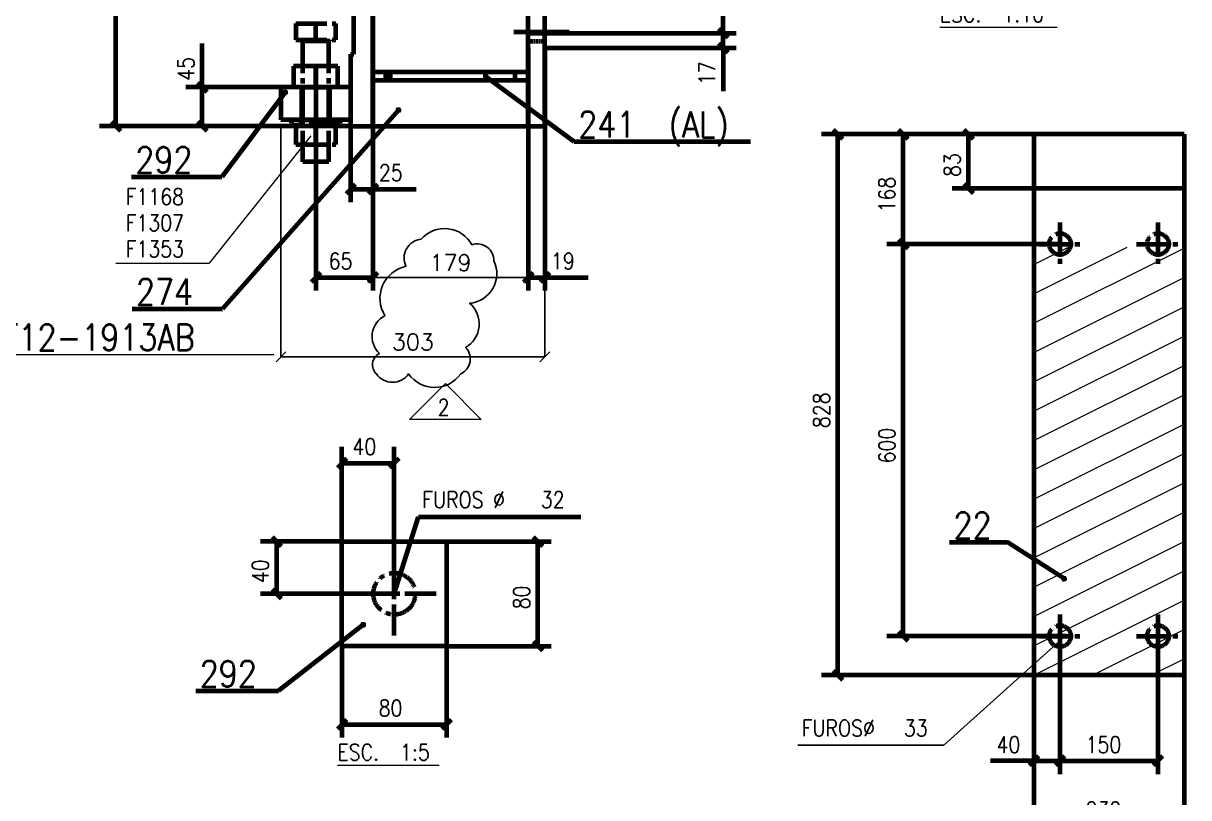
# Model space of a CAD drawing. Header units: millimetres. Extents: x 0 to 16820, y 0 to 11880.
# Drawn here: x 8350 to 11918, y 2498 to 4868 of the extents above; entities that cross this region are included whole.
import ezdxf

# ---------------------------------------------------------------- set-up
doc = ezdxf.new("R2010")
doc.units = ezdxf.units.MM
for name, pattern in [('CENTER2', [7.14375, 4.7625, -0.79375, 0.79375, -0.79375]), ('DASHED2', [2.38125, 1.5875, -0.79375]), ('XKITLINE00', [0])]:
    doc.linetypes.add(name, pattern=pattern)
for name, color, linetype, lineweight in [('Bolt mark', 5, 'Continuous', 0), ('COTA', 7, 'Continuous', 0), ('CT3', 4, 'Continuous', 0), ('FUROS', 7, 'Continuous', 0), ('Graphic object', 3, 'Continuous', 0), ('INDICADOR', 7, 'Continuous', 0), ('ITEM-1', 7, 'Continuous', 0), ('LC1', 7, 'Continuous', 0), ('Other object type', 7, 'Continuous', 0), ('Part mark', 6, 'Continuous', 0), ('Text', 7, 'Continuous', 0), ('TR2', 7, 'Continuous', 0)]:
    doc.layers.add(name, color=color, linetype=linetype, lineweight=lineweight)
doc.styles.add('ROMANS', font='romans__.ttf')
doc.dimstyles.new('ESC-7.5', dxfattribs={"dimscale": 20, "dimtxt": 2.5, "dimasz": 1.5, "dimexe": 0, "dimexo": 0, "dimgap": 1, "dimtad": 1, "dimdec": 0, "dimlfac": 0.375, "dimzin": 0, "dimdsep": 46, "dimtxsty": 'ROMANS', "dimblk": 'OBLIQUE', "dimcen": 1, "dimclrt": 3, "dimadec": 0, "dimazin": 0, "dimtfac": 1, "dimtdec": 0, "dimtofl": 0, "dimtmove": 0, "dimatfit": 3, "dimfxl": 1, "dimtolj": 1, "dimtzin": 0, "dimarcsym": 1})

# ---------------------------------------------------------------- blocks, each defined once
blk = doc.blocks.new('*A499')
at = {"layer": 'CT3', "color": 4, "linetype": 'Continuous', "lineweight": 100}
for p, q in [((464.4, 245.15), (457.62, 245.15)), ((457.62, 245.15), (457.62, 241.95)), ((461.01, 241.95), (461.01, 245.15)), ((464.4, 241.95), (464.4, 245.15))]:
    blk.add_line(p, q, dxfattribs=at)
blk = doc.blocks.new('*A501')
at = {"layer": 'CT3', "color": 4, "linetype": 'Continuous', "lineweight": 100}
for p, q in [((466.34, 241.95), (455.68, 241.95)), ((455.68, 241.95), (455.68, 236.95)), ((466.34, 236.95), (455.68, 236.95))]:
    blk.add_line(p, q, dxfattribs=at)
at = {"layer": 'TR2', "linetype": 'DASHED2', "lineweight": 100}
blk.add_line((466.34, 241.95), (466.34, 236.95), dxfattribs=at)
blk = doc.blocks.new('*A510')
at = {"layer": 'CT3', "color": 4, "linetype": 'Continuous', "lineweight": 100}
for p, q in [((469.73, 346.34), (466.81, 346.34)), ((466.81, 246.99), (466.81, 346.34)), ((469.73, 235.95), (469.73, 346.34)), ((466.34, 246.99), (466.81, 246.99)), ((466.34, 246.99), (466.34, 235.95)), ((466.34, 235.95), (469.73, 235.95))]:
    blk.add_line(p, q, dxfattribs=at)
blk = doc.blocks.new('*A512')
at = {"layer": 'LC1', "color": 7, "linetype": 'CENTER2', "lineweight": 100}
for p, q in [((457.94, 251.67), (464.08, 251.67)), ((457.94, 251.67), (457.94, 249.18)), ((461.01, 249.18), (461.01, 251.67)), ((464.08, 249.18), (464.08, 251.67)), ((457.94, 249.18), (464.08, 249.18)), ((458.88, 249.04), (458.88, 249.18)), ((458.98, 249.04), (458.88, 249.04)), ((458.88, 249.04), (463.14, 249.04)), ((459.01, 245.15), (459.01, 249.18)), ((463.01, 245.15), (463.01, 249.18)), ((463.14, 249.04), (463.14, 249.18)), ((459.01, 236.95), (459.01, 245.15)), ((463.01, 236.95), (463.01, 245.15)), ((458.88, 236.95), (458.88, 241.95)), ((458.88, 241.95), (463.14, 241.95)), ((463.14, 236.95), (463.14, 241.95)), ((457.28, 236.42), (457.28, 236.95)), ((457.28, 236.95), (464.74, 236.95)), ((464.74, 236.42), (457.28, 236.42)), ((457.94, 236.42), (457.94, 233.18)), ((458.88, 236.95), (458.98, 236.95)), ((459.01, 230.51), (459.01, 236.95)), ((461.01, 233.18), (461.01, 236.42)), ((463.01, 230.51), (463.01, 236.95)), ((464.08, 233.18), (464.08, 236.42)), ((464.74, 236.95), (464.74, 236.42)), ((457.94, 233.18), (464.08, 233.18)), ((463.01, 230.51), (459.01, 230.51))]:
    blk.add_line(p, q, dxfattribs=at)
blk = doc.blocks.new('*A517')
at = {"layer": 'FUROS', "color": 4, "linetype": 'CENTER2', "lineweight": 100}
blk.add_circle((474.27, 156.09), 3.2, dxfattribs=at)
at = {"layer": 'LC1', "color": 7, "linetype": 'CENTER2', "lineweight": 100}
for p, q in [((474.27, 149.69), (474.27, 162.49)), ((480.67, 156.09), (467.87, 156.09))]:
    blk.add_line(p, q, dxfattribs=at)
blk = doc.blocks.new('*A518')
at = {"layer": 'CT3', "color": 4, "linetype": 'Continuous', "lineweight": 100}
for p, q in [((466.27, 148.09), (466.27, 164.09)), ((466.27, 164.09), (482.27, 164.09)), ((482.27, 164.09), (482.27, 148.09)), ((482.27, 148.09), (466.27, 148.09))]:
    blk.add_line(p, q, dxfattribs=at)
blk = doc.blocks.new('*A519')
at = {"layer": 'CT3', "color": 4, "linetype": 'Continuous', "lineweight": 100}
for p, q in [((572.19, 226.4), (572.19, 218.11)), ((595.19, 226.4), (572.19, 226.4)), ((595.19, 226.4), (595.19, 143.61)), ((572.19, 218.11), (572.19, 143.61)), ((595.19, 218.11), (572.19, 218.11)), ((595.19, 143.61), (572.19, 143.61))]:
    blk.add_line(p, q, dxfattribs=at)
blk = doc.blocks.new('*A520')
at = {"layer": 'FUROS', "color": 4, "linetype": 'CENTER2', "lineweight": 100}
for centre in [(576.19, 209.61), (591.19, 209.61), (576.19, 149.61), (591.19, 149.61)]:
    blk.add_circle(centre, 1.65, dxfattribs=at)
at = {"layer": 'LC1', "color": 7, "linetype": 'CENTER2', "lineweight": 100}
for p, q in [((576.19, 212.91), (576.19, 206.31)), ((591.19, 212.91), (591.19, 206.31)), ((572.89, 209.61), (579.49, 209.61)), ((587.89, 209.61), (594.49, 209.61)), ((576.19, 152.91), (576.19, 146.31)), ((591.19, 152.91), (591.19, 146.31)), ((572.89, 149.61), (579.49, 149.61)), ((587.89, 149.61), (594.49, 149.61))]:
    blk.add_line(p, q, dxfattribs=at)
blk = doc.blocks.new('*A555')
at = {"layer": 'Graphic object', "color": 7, "linetype": 'XKITLINE00', "lineweight": 0}
for p, q in [((572.19, 201.98), (586.46, 209.11)), ((572.19, 206.47), (577.47, 209.11)), ((572.19, 197.49), (595.19, 208.99)), ((572.19, 193), (595.19, 204.5)), ((572.19, 188.51), (595.19, 200.01)), ((572.19, 184.02), (595.19, 195.52)), ((572.19, 179.53), (595.19, 191.03)), ((572.19, 175.04), (595.19, 186.54)), ((572.19, 170.55), (595.19, 182.05)), ((572.19, 166.06), (595.19, 177.56)), ((572.19, 161.57), (595.19, 173.07)), ((572.19, 157.08), (595.19, 168.58)), ((572.19, 152.59), (595.19, 164.09)), ((572.19, 148.1), (595.19, 159.6)), ((572.19, 143.61), (595.19, 155.11)), ((581.17, 143.61), (595.19, 150.62)), ((590.15, 143.61), (595.19, 146.13))]:
    blk.add_line(p, q, dxfattribs=at)
blk = doc.blocks.new('*A849')
at = {"layer": 'COTA', "color": 7, "linetype": 'Continuous', "lineweight": 100}
for p, q in [((469.73, 247.95), (469.73, 210.81)), ((461.01, 245.15), (461.01, 210.81)), ((461.72, 213.52), (460.3, 212.11)), ((461.01, 212.81), (469.73, 212.81)), ((470.44, 213.52), (469.02, 212.11))]:
    blk.add_line(p, q, dxfattribs=at)
at = {"layer": 'COTA', "color": 3}
for p in [(461.01, 212.81), (469.73, 212.81)]:
    blk.add_point(p, dxfattribs=at)
at = {"layer": 'COTA', "color": 3, "style": 'ROMANS', "width": 0.85}
blk.add_text('65', height=2.5, dxfattribs=at).set_placement((462.98, 214.06))
blk = doc.blocks.new('*A850')
at = {"layer": 'COTA', "color": 7, "linetype": 'Continuous', "lineweight": 100}
for p, q in [((469.73, 247.95), (469.73, 224.34)), ((466.34, 235.95), (466.34, 224.34)), ((467.05, 227.04), (465.64, 225.63)), ((470.44, 227.04), (469.02, 225.63)), ((466.34, 226.34), (469.73, 226.34)), ((469.73, 226.34), (476.38, 226.34)), ((469.73, 226.34), (476.38, 226.34))]:
    blk.add_line(p, q, dxfattribs=at)
at = {"layer": 'COTA', "color": 3}
for p in [(466.34, 226.34), (469.73, 226.34)]:
    blk.add_point(p, dxfattribs=at)
at = {"layer": 'COTA', "color": 3, "style": 'ROMANS', "width": 0.85}
blk.add_text('25', height=2.5, dxfattribs=at).set_placement((470.67, 227.59))
blk = doc.blocks.new('*A859')
at = {"layer": 'Text', "color": 7, "linetype": 'XKITLINE00', "lineweight": 0}
blk.add_line((409.21, 201.04), (454.64, 201.04), dxfattribs=at)
at = {"layer": 'Text', "color": 1, "style": 'ROMANS', "width": 0.85}
blk.add_text('CF12-1913AB', height=4, dxfattribs=at).set_placement((409.81, 201.64))
blk = doc.blocks.new('*A860')
at = {"layer": 'Text', "color": 7, "linetype": 'XKITLINE00', "lineweight": 0}
for p in [(460.24, 234.46), (430.39, 215.01)]:
    blk.add_line(p, (444.69, 215.01), dxfattribs=at)
at = {"layer": 'Text', "color": 3, "style": 'ROMANS', "width": 0.85}
for s, p in [('F1168', (431.91, 223.91)), ('F1307', (431.91, 219.91)), ('F1353', (431.91, 215.91))]:
    blk.add_text(s, height=2.5, dxfattribs=at).set_placement(p)
blk = doc.blocks.new('*A862')
at = {"layer": 'Part mark'}
blk.add_hatch(color=7, dxfattribs=at).paths.add_polyline_path([(455.94, 241.45), (455.97, 241.47), (455.99, 241.48), (456.02, 241.49), (456.05, 241.5), (456.07, 241.52), (456.1, 241.53), (456.12, 241.53), (456.15, 241.54), (456.17, 241.55), (456.2, 241.56), (456.22, 241.56), (456.24, 241.57), (456.26, 241.57), (456.29, 241.58), (456.31, 241.58), (456.33, 241.58), (456.35, 241.58), (456.37, 241.58), (456.39, 241.58), (456.41, 241.58), (456.43, 241.58), (456.45, 241.58), (456.47, 241.57), (456.49, 241.57), (456.5, 241.56), (456.52, 241.56), (456.54, 241.55), (456.55, 241.54), (456.57, 241.53), (456.58, 241.53), (456.6, 241.52), (456.61, 241.51), (456.62, 241.49), (456.63, 241.48), (456.65, 241.47), (456.66, 241.46), (456.67, 241.44), (456.68, 241.43), (456.69, 241.41), (456.69, 241.39), (456.7, 241.38), (456.71, 241.36), (456.72, 241.34), (456.72, 241.32), (456.73, 241.3), (456.73, 241.28), (456.74, 241.26), (456.74, 241.24), (456.74, 241.21), (456.75, 241.19), (456.75, 241.17), (456.75, 241.14), (456.75, 241.12), (456.75, 241.09), (456.75, 241.07), (456.74, 241.04), (456.74, 241.01), (456.74, 240.99), (456.74, 240.96), (456.73, 240.93), (456.73, 240.9), (456.72, 240.87), (456.71, 240.84), (456.69, 240.83), (456.66, 240.81), (456.63, 240.8), (456.61, 240.79), (456.58, 240.78), (456.56, 240.77), (456.53, 240.76), (456.51, 240.75), (456.48, 240.74), (456.46, 240.73), (456.43, 240.72), (456.41, 240.72), (456.39, 240.71), (456.36, 240.71), (456.34, 240.7), (456.32, 240.7), (456.3, 240.7), (456.28, 240.7), (456.26, 240.7), (456.24, 240.7), (456.22, 240.7), (456.2, 240.7), (456.18, 240.7), (456.16, 240.71), (456.14, 240.71), (456.13, 240.72), (456.11, 240.72), (456.09, 240.73), (456.08, 240.74), (456.06, 240.75), (456.05, 240.76), (456.03, 240.77), (456.02, 240.78), (456.01, 240.79), (455.99, 240.8), (455.98, 240.81), (455.97, 240.83), (455.96, 240.84), (455.95, 240.86), (455.94, 240.87), (455.93, 240.89), (455.93, 240.9), (455.92, 240.92), (455.91, 240.94), (455.91, 240.96), (455.9, 240.98), (455.9, 241), (455.89, 241.02), (455.89, 241.04), (455.89, 241.07), (455.88, 241.09), (455.88, 241.11), (455.88, 241.14), (455.88, 241.16), (455.88, 241.19), (455.88, 241.21), (455.88, 241.24), (455.89, 241.27), (455.89, 241.3), (455.89, 241.32), (455.9, 241.35), (455.9, 241.38), (455.91, 241.41), (455.91, 241.44)], flags=17)
at = {"layer": 'ITEM-1', "color": 7, "linetype": 'Continuous', "lineweight": 100}
for p in [(456.31, 241.14), (432.78, 228.21)]:
    blk.add_line(p, (446.62, 228.21), dxfattribs=at)
at = {"layer": 'Part mark', "color": 1, "style": 'ROMANS', "width": 0.85}
blk.add_text('292', height=4, dxfattribs=at).set_placement((433.38, 228.81))
blk = doc.blocks.new('*A864')
at = {"layer": 'Part mark'}
blk.add_hatch(color=7, dxfattribs=at).paths.add_polyline_path([(473.31, 238.77), (473.34, 238.78), (473.37, 238.79), (473.4, 238.8), (473.42, 238.81), (473.45, 238.82), (473.47, 238.83), (473.5, 238.83), (473.53, 238.84), (473.55, 238.85), (473.57, 238.85), (473.6, 238.85), (473.62, 238.86), (473.65, 238.86), (473.67, 238.86), (473.69, 238.86), (473.71, 238.86), (473.73, 238.86), (473.75, 238.86), (473.77, 238.86), (473.79, 238.86), (473.81, 238.85), (473.83, 238.85), (473.85, 238.84), (473.87, 238.84), (473.88, 238.83), (473.9, 238.82), (473.91, 238.82), (473.93, 238.81), (473.94, 238.8), (473.96, 238.79), (473.97, 238.78), (473.98, 238.76), (473.99, 238.75), (474.01, 238.74), (474.02, 238.73), (474.03, 238.71), (474.04, 238.7), (474.04, 238.68), (474.05, 238.66), (474.06, 238.65), (474.07, 238.63), (474.07, 238.61), (474.08, 238.59), (474.08, 238.57), (474.08, 238.55), (474.09, 238.53), (474.09, 238.51), (474.09, 238.49), (474.09, 238.46), (474.09, 238.44), (474.09, 238.42), (474.09, 238.39), (474.09, 238.37), (474.09, 238.34), (474.08, 238.32), (474.08, 238.29), (474.08, 238.26), (474.07, 238.24), (474.06, 238.21), (474.06, 238.18), (474.05, 238.15), (474.04, 238.12), (474.03, 238.09), (474.01, 238.08), (473.98, 238.07), (473.95, 238.06), (473.92, 238.05), (473.9, 238.04), (473.87, 238.03), (473.84, 238.02), (473.82, 238.02), (473.79, 238.01), (473.77, 238.01), (473.74, 238), (473.72, 238), (473.7, 237.99), (473.67, 237.99), (473.65, 237.99), (473.63, 237.99), (473.61, 237.99), (473.59, 237.99), (473.57, 237.99), (473.55, 237.99), (473.53, 237.99), (473.51, 238), (473.49, 238), (473.47, 238.01), (473.45, 238.01), (473.44, 238.02), (473.42, 238.03), (473.4, 238.03), (473.39, 238.04), (473.38, 238.05), (473.36, 238.06), (473.35, 238.07), (473.34, 238.09), (473.32, 238.1), (473.31, 238.11), (473.3, 238.13), (473.29, 238.14), (473.28, 238.15), (473.28, 238.17), (473.27, 238.19), (473.26, 238.2), (473.25, 238.22), (473.25, 238.24), (473.24, 238.26), (473.24, 238.28), (473.23, 238.3), (473.23, 238.32), (473.23, 238.34), (473.23, 238.36), (473.23, 238.39), (473.23, 238.41), (473.23, 238.43), (473.23, 238.46), (473.23, 238.48), (473.23, 238.51), (473.23, 238.53), (473.24, 238.56), (473.24, 238.59), (473.25, 238.61), (473.25, 238.64), (473.26, 238.67), (473.27, 238.7), (473.28, 238.73), (473.29, 238.76)], flags=17)
at = {"layer": 'ITEM-1', "color": 7, "linetype": 'Continuous', "lineweight": 100}
for p in [(473.66, 238.43), (432.89, 208.02)]:
    blk.add_line(p, (446.74, 208.02), dxfattribs=at)
at = {"layer": 'Part mark', "color": 1, "style": 'ROMANS', "width": 0.85}
blk.add_text('274', height=4, dxfattribs=at).set_placement((433.49, 208.62))
blk = doc.blocks.new('*A867')
at = {"layer": 'COTA', "color": 7, "linetype": 'Continuous', "lineweight": 100}
for p, q in [((466.81, 346.34), (427.92, 346.34)), ((429.71, 347.04), (431.13, 345.63)), ((430.42, 235.95), (430.42, 346.34)), ((466.34, 235.95), (427.92, 235.95)), ((429.71, 236.66), (431.13, 235.24))]:
    blk.add_line(p, q, dxfattribs=at)
at = {"layer": 'COTA', "color": 3}
for p in [(430.42, 346.34), (430.42, 235.95)]:
    blk.add_point(p, dxfattribs=at)
at = {"layer": 'COTA', "color": 3, "style": 'ROMANS', "width": 0.85}
blk.add_text('828', height=2.5, rotation=90.0002, dxfattribs=at).set_placement((429.17, 287.56))
blk = doc.blocks.new('*A868')
at = {"layer": 'COTA', "color": 7, "linetype": 'Continuous', "lineweight": 100}
for p, q in [((443.63, 241.95), (443.63, 248.59)), ((443.63, 241.95), (443.63, 248.59)), ((442.92, 242.66), (444.34, 241.24)), ((455.68, 241.95), (441.13, 241.95)), ((443.63, 235.95), (443.63, 241.95)), ((466.34, 235.95), (441.13, 235.95)), ((442.92, 236.66), (444.34, 235.24))]:
    blk.add_line(p, q, dxfattribs=at)
at = {"layer": 'COTA', "color": 3}
for p in [(443.63, 241.95), (443.63, 235.95)]:
    blk.add_point(p, dxfattribs=at)
at = {"layer": 'COTA', "color": 3, "style": 'ROMANS', "width": 0.85}
blk.add_text('45', height=2.5, rotation=90.0002, dxfattribs=at).set_placement((442.38, 242.89))
blk = doc.blocks.new('*A890')
at = {"layer": 'Other object type', "color": 7, "linetype": 'XKITLINE00', "lineweight": 0}
blk.add_line((557.77, 242.8), (575.74, 242.8), dxfattribs=at)
at = {"layer": 'Other object type', "color": 3, "style": 'ROMANS', "width": 0.85}
for s, p in [('ESC.', (557.77, 243.55)), ('1:10', (567.37, 243.55))]:
    blk.add_text(s, height=2.5, dxfattribs=at).set_placement(p)
blk = doc.blocks.new('*A891')
at = {"layer": 'COTA', "color": 7, "linetype": 'Continuous', "lineweight": 100}
for p, q in [((495.56, 164.79), (496.98, 163.38)), ((482.27, 164.09), (498.27, 164.09)), ((496.27, 148.09), (496.27, 164.09)), ((482.27, 148.09), (498.27, 148.09)), ((495.56, 148.79), (496.98, 147.38))]:
    blk.add_line(p, q, dxfattribs=at)
at = {"layer": 'COTA', "color": 3}
for p in [(496.27, 164.09), (496.27, 148.09)]:
    blk.add_point(p, dxfattribs=at)
at = {"layer": 'COTA', "color": 3, "style": 'ROMANS', "width": 0.85}
blk.add_text('80', height=2.5, rotation=90.0002, dxfattribs=at).set_placement((495.02, 153.7))
blk = doc.blocks.new('*A892')
at = {"layer": 'COTA', "color": 7, "linetype": 'Continuous', "lineweight": 100}
for p, q in [((455.56, 164.79), (456.98, 163.38)), ((466.27, 164.09), (453.77, 164.09)), ((456.27, 156.09), (456.27, 164.09)), ((474.27, 156.09), (453.77, 156.09)), ((455.56, 156.79), (456.98, 155.38))]:
    blk.add_line(p, q, dxfattribs=at)
at = {"layer": 'COTA', "color": 3}
for p in [(456.27, 164.09), (456.27, 156.09)]:
    blk.add_point(p, dxfattribs=at)
at = {"layer": 'COTA', "color": 3, "style": 'ROMANS', "width": 0.85}
blk.add_text('40', height=2.5, rotation=90.0002, dxfattribs=at).set_placement((455.02, 157.7))
blk = doc.blocks.new('*A893')
at = {"layer": 'COTA', "color": 7, "linetype": 'Continuous', "lineweight": 100}
for p, q in [((466.27, 148.09), (466.27, 134.09)), ((482.27, 148.09), (482.27, 134.09)), ((466.98, 136.79), (465.56, 135.38)), ((466.27, 136.09), (482.27, 136.09)), ((482.98, 136.79), (481.56, 135.38))]:
    blk.add_line(p, q, dxfattribs=at)
at = {"layer": 'COTA', "color": 3}
for p in [(466.27, 136.09), (482.27, 136.09)]:
    blk.add_point(p, dxfattribs=at)
at = {"layer": 'COTA', "color": 3, "style": 'ROMANS', "width": 0.85}
blk.add_text('80', height=2.5, dxfattribs=at).set_placement((471.88, 137.34))
blk = doc.blocks.new('*A894')
at = {"layer": 'COTA', "color": 7, "linetype": 'Continuous', "lineweight": 100}
for p, q in [((466.27, 164.09), (466.27, 178.59)), ((474.27, 156.09), (474.27, 178.59)), ((466.98, 176.79), (465.56, 175.38)), ((474.98, 176.79), (473.56, 175.38)), ((466.27, 176.09), (474.27, 176.09))]:
    blk.add_line(p, q, dxfattribs=at)
at = {"layer": 'COTA', "color": 3}
for p in [(466.27, 176.09), (474.27, 176.09)]:
    blk.add_point(p, dxfattribs=at)
at = {"layer": 'COTA', "color": 3, "style": 'ROMANS', "width": 0.85}
blk.add_text('40', height=2.5, dxfattribs=at).set_placement((467.88, 177.34))
blk = doc.blocks.new('*A895')
at = {"layer": 'INDICADOR', "color": 7, "linetype": 'Continuous', "lineweight": 100}
for p, q in [((474.27, 156.09), (477.96, 167.88)), ((477.96, 167.88), (502.83, 167.88))]:
    blk.add_line(p, q, dxfattribs=at)
at = {"layer": 'Bolt mark', "color": 3, "style": 'ROMANS', "width": 0.85}
for s, p in [('FUROS Ø', (478.56, 169.23)), ('32', (496.71, 169.23))]:
    blk.add_text(s, height=2.5, dxfattribs=at).set_placement(p)
blk = doc.blocks.new('*A896')
at = {"layer": 'Part mark'}
blk.add_hatch(color=7, dxfattribs=at).paths.add_polyline_path([(469.25, 151.75), (469.28, 151.75), (469.31, 151.76), (469.34, 151.76), (469.36, 151.77), (469.39, 151.77), (469.42, 151.77), (469.45, 151.77), (469.47, 151.78), (469.5, 151.78), (469.52, 151.78), (469.55, 151.78), (469.57, 151.78), (469.59, 151.77), (469.62, 151.77), (469.64, 151.77), (469.66, 151.76), (469.68, 151.76), (469.7, 151.76), (469.72, 151.75), (469.74, 151.74), (469.76, 151.74), (469.77, 151.73), (469.79, 151.72), (469.81, 151.71), (469.82, 151.7), (469.84, 151.69), (469.85, 151.68), (469.86, 151.67), (469.87, 151.66), (469.89, 151.64), (469.9, 151.63), (469.91, 151.62), (469.92, 151.6), (469.92, 151.59), (469.93, 151.57), (469.94, 151.56), (469.95, 151.54), (469.95, 151.52), (469.96, 151.51), (469.96, 151.49), (469.96, 151.47), (469.97, 151.45), (469.97, 151.43), (469.97, 151.41), (469.97, 151.39), (469.97, 151.37), (469.97, 151.35), (469.96, 151.32), (469.96, 151.3), (469.96, 151.28), (469.95, 151.26), (469.95, 151.23), (469.94, 151.21), (469.93, 151.18), (469.92, 151.16), (469.92, 151.13), (469.91, 151.11), (469.9, 151.08), (469.88, 151.06), (469.87, 151.03), (469.86, 151), (469.85, 150.98), (469.83, 150.95), (469.8, 150.94), (469.77, 150.94), (469.75, 150.93), (469.72, 150.93), (469.69, 150.92), (469.66, 150.92), (469.63, 150.92), (469.61, 150.91), (469.58, 150.91), (469.56, 150.91), (469.53, 150.91), (469.51, 150.91), (469.48, 150.91), (469.46, 150.91), (469.44, 150.92), (469.42, 150.92), (469.4, 150.92), (469.37, 150.93), (469.35, 150.93), (469.33, 150.94), (469.32, 150.95), (469.3, 150.95), (469.28, 150.96), (469.26, 150.97), (469.25, 150.98), (469.23, 150.99), (469.22, 151), (469.2, 151.01), (469.19, 151.02), (469.18, 151.03), (469.17, 151.04), (469.16, 151.06), (469.15, 151.07), (469.14, 151.08), (469.13, 151.1), (469.12, 151.11), (469.11, 151.13), (469.11, 151.15), (469.1, 151.16), (469.1, 151.18), (469.09, 151.2), (469.09, 151.22), (469.09, 151.24), (469.09, 151.26), (469.09, 151.28), (469.09, 151.3), (469.09, 151.32), (469.09, 151.34), (469.09, 151.36), (469.09, 151.39), (469.1, 151.41), (469.1, 151.43), (469.11, 151.46), (469.11, 151.48), (469.12, 151.5), (469.13, 151.53), (469.14, 151.55), (469.15, 151.58), (469.16, 151.61), (469.17, 151.63), (469.18, 151.66), (469.19, 151.68), (469.21, 151.71), (469.22, 151.74)], flags=17)
at = {"layer": 'ITEM-1', "color": 7, "linetype": 'Continuous', "lineweight": 100}
for p in [(469.53, 151.34), (443.89, 141.24)]:
    blk.add_line(p, (456.54, 141.24), dxfattribs=at)
at = {"layer": 'Part mark', "color": 1, "style": 'ROMANS', "width": 0.85}
blk.add_text('292', height=4, dxfattribs=at).set_placement((444.49, 141.84))
blk = doc.blocks.new('*A897')
at = {"layer": 'Other object type', "color": 7, "linetype": 'XKITLINE00', "lineweight": 0}
blk.add_line((465.57, 129.84), (481.15, 129.84), dxfattribs=at)
at = {"layer": 'Other object type', "color": 3, "style": 'ROMANS', "width": 0.85}
for s, p in [('ESC.', (465.57, 130.59)), ('1:5', (475.16, 130.59))]:
    blk.add_text(s, height=2.5, dxfattribs=at).set_placement(p)
blk = doc.blocks.new('*A898')
at = {"layer": 'COTA', "color": 7, "linetype": 'Continuous', "lineweight": 100}
for p, q in [((541.48, 227.11), (542.89, 225.69)), ((572.19, 226.4), (539.69, 226.4)), ((542.19, 143.61), (542.19, 226.4)), ((572.19, 143.61), (539.69, 143.61)), ((541.48, 144.32), (542.89, 142.9))]:
    blk.add_line(p, q, dxfattribs=at)
at = {"layer": 'COTA', "color": 3}
for p in [(542.19, 226.4), (542.19, 143.61)]:
    blk.add_point(p, dxfattribs=at)
at = {"layer": 'COTA', "color": 3, "style": 'ROMANS', "width": 0.85}
blk.add_text('828', height=2.5, rotation=90.0002, dxfattribs=at).set_placement((540.94, 181.43))
blk = doc.blocks.new('*A899')
at = {"layer": 'COTA', "color": 7, "linetype": 'Continuous', "lineweight": 100}
for p, q in [((576.19, 209.61), (549.69, 209.61)), ((551.48, 210.32), (552.89, 208.9)), ((552.19, 149.61), (552.19, 209.61)), ((551.48, 150.32), (552.89, 148.9)), ((577.19, 149.61), (549.69, 149.61))]:
    blk.add_line(p, q, dxfattribs=at)
at = {"layer": 'COTA', "color": 3}
for p in [(552.19, 209.61), (552.19, 149.61)]:
    blk.add_point(p, dxfattribs=at)
at = {"layer": 'COTA', "color": 3, "style": 'ROMANS', "width": 0.85}
blk.add_text('600', height=2.5, rotation=90.0002, dxfattribs=at).set_placement((550.94, 176.03))
blk = doc.blocks.new('*A900')
at = {"layer": 'COTA', "color": 7, "linetype": 'Continuous', "lineweight": 100}
for p, q in [((551.48, 227.11), (552.89, 225.69)), ((572.19, 226.4), (549.69, 226.4)), ((552.19, 209.61), (552.19, 226.4)), ((576.19, 209.61), (549.69, 209.61)), ((551.48, 210.32), (552.89, 208.9))]:
    blk.add_line(p, q, dxfattribs=at)
at = {"layer": 'COTA', "color": 3}
for p in [(552.19, 226.4), (552.19, 209.61)]:
    blk.add_point(p, dxfattribs=at)
at = {"layer": 'COTA', "color": 3, "style": 'ROMANS', "width": 0.85}
blk.add_text('168', height=2.5, rotation=90.0002, dxfattribs=at).set_placement((550.94, 214.43))
blk = doc.blocks.new('*A901')
at = {"layer": 'COTA', "color": 7, "linetype": 'Continuous', "lineweight": 100}
for p, q in [((561.48, 227.11), (562.89, 225.69)), ((572.19, 226.4), (559.69, 226.4)), ((562.19, 218.11), (562.19, 226.4)), ((572.19, 218.11), (559.69, 218.11)), ((561.48, 218.82), (562.89, 217.41))]:
    blk.add_line(p, q, dxfattribs=at)
at = {"layer": 'COTA', "color": 3}
for p in [(562.19, 226.4), (562.19, 218.11)]:
    blk.add_point(p, dxfattribs=at)
at = {"layer": 'COTA', "color": 3, "style": 'ROMANS', "width": 0.85}
blk.add_text('83', height=2.5, rotation=90.0002, dxfattribs=at).set_placement((560.94, 219.87))
blk = doc.blocks.new('*A902')
at = {"layer": 'COTA', "color": 7, "linetype": 'Continuous', "lineweight": 100}
for p, q in [((576.19, 149.61), (576.19, 128.5)), ((572.19, 143.61), (572.19, 128.5)), ((572.19, 130.5), (565.54, 130.5)), ((572.19, 130.5), (565.54, 130.5)), ((572.89, 131.21), (571.48, 129.8)), ((572.19, 130.5), (576.19, 130.5)), ((576.89, 131.21), (575.48, 129.8))]:
    blk.add_line(p, q, dxfattribs=at)
at = {"layer": 'COTA', "color": 3}
for p in [(572.19, 130.5), (576.19, 130.5)]:
    blk.add_point(p, dxfattribs=at)
at = {"layer": 'COTA', "color": 3, "style": 'ROMANS', "width": 0.85}
blk.add_text('40', height=2.5, dxfattribs=at).set_placement((566.48, 131.75))
blk = doc.blocks.new('*A903')
at = {"layer": 'COTA', "color": 7, "linetype": 'Continuous', "lineweight": 100}
for p, q in [((576.19, 149.61), (576.19, 128.5)), ((591.19, 149.61), (591.19, 128.5)), ((576.89, 131.21), (575.48, 129.8)), ((576.19, 130.5), (591.19, 130.5)), ((591.89, 131.21), (590.48, 129.8))]:
    blk.add_line(p, q, dxfattribs=at)
at = {"layer": 'COTA', "color": 3}
for p in [(576.19, 130.5), (591.19, 130.5)]:
    blk.add_point(p, dxfattribs=at)
at = {"layer": 'COTA', "color": 3, "style": 'ROMANS', "width": 0.85}
blk.add_text('150', height=2.5, dxfattribs=at).set_placement((580.11, 131.75))
blk = doc.blocks.new('*A904')
at = {"layer": 'COTA', "color": 7, "linetype": 'Continuous', "lineweight": 100}
for p, q in [((572.19, 143.61), (572.19, 118.5)), ((595.19, 143.61), (595.19, 118.5)), ((572.89, 121.21), (571.48, 119.8)), ((572.19, 120.5), (595.19, 120.5)), ((595.89, 121.21), (594.48, 119.8))]:
    blk.add_line(p, q, dxfattribs=at)
at = {"layer": 'COTA', "color": 3}
for p in [(572.19, 120.5), (595.19, 120.5)]:
    blk.add_point(p, dxfattribs=at)
at = {"layer": 'COTA', "color": 3, "style": 'ROMANS', "width": 0.85}
blk.add_text('230', height=2.5, dxfattribs=at).set_placement((580.11, 121.75))
blk = doc.blocks.new('*A905')
at = {"layer": 'Part mark'}
blk.add_hatch(color=7, dxfattribs=at).paths.add_polyline_path([(577.1, 158.79), (577.12, 158.76), (577.13, 158.74), (577.15, 158.71), (577.16, 158.69), (577.17, 158.66), (577.18, 158.64), (577.19, 158.62), (577.2, 158.59), (577.21, 158.57), (577.22, 158.54), (577.23, 158.52), (577.24, 158.5), (577.24, 158.48), (577.25, 158.45), (577.25, 158.43), (577.26, 158.41), (577.26, 158.39), (577.26, 158.37), (577.26, 158.35), (577.26, 158.33), (577.26, 158.31), (577.26, 158.29), (577.26, 158.27), (577.26, 158.26), (577.25, 158.24), (577.25, 158.22), (577.24, 158.2), (577.23, 158.19), (577.23, 158.17), (577.22, 158.16), (577.21, 158.14), (577.2, 158.13), (577.19, 158.11), (577.18, 158.1), (577.17, 158.09), (577.15, 158.08), (577.14, 158.07), (577.13, 158.05), (577.11, 158.04), (577.1, 158.03), (577.08, 158.03), (577.06, 158.02), (577.04, 158.01), (577.03, 158), (577.01, 157.99), (576.99, 157.99), (576.96, 157.98), (576.94, 157.98), (576.92, 157.97), (576.9, 157.97), (576.87, 157.97), (576.85, 157.96), (576.83, 157.96), (576.8, 157.96), (576.77, 157.96), (576.75, 157.96), (576.72, 157.96), (576.69, 157.96), (576.66, 157.96), (576.64, 157.96), (576.61, 157.97), (576.58, 157.97), (576.55, 157.97), (576.53, 158), (576.51, 158.03), (576.5, 158.05), (576.49, 158.08), (576.47, 158.1), (576.46, 158.13), (576.45, 158.15), (576.44, 158.18), (576.43, 158.2), (576.42, 158.22), (576.41, 158.25), (576.4, 158.27), (576.39, 158.29), (576.39, 158.31), (576.38, 158.34), (576.38, 158.36), (576.38, 158.38), (576.37, 158.4), (576.37, 158.42), (576.37, 158.44), (576.37, 158.46), (576.37, 158.48), (576.37, 158.5), (576.37, 158.52), (576.38, 158.54), (576.38, 158.55), (576.39, 158.57), (576.39, 158.59), (576.4, 158.6), (576.4, 158.62), (576.41, 158.63), (576.42, 158.65), (576.43, 158.66), (576.44, 158.68), (576.45, 158.69), (576.46, 158.7), (576.48, 158.71), (576.49, 158.72), (576.51, 158.74), (576.52, 158.75), (576.54, 158.76), (576.55, 158.76), (576.57, 158.77), (576.59, 158.78), (576.61, 158.79), (576.63, 158.8), (576.65, 158.8), (576.67, 158.81), (576.69, 158.81), (576.71, 158.82), (576.73, 158.82), (576.76, 158.82), (576.78, 158.83), (576.81, 158.83), (576.83, 158.83), (576.86, 158.83), (576.88, 158.83), (576.91, 158.83), (576.94, 158.83), (576.97, 158.83), (577, 158.83), (577.03, 158.82), (577.06, 158.82), (577.09, 158.82)], flags=17)
at = {"layer": 'ITEM-1', "color": 7, "linetype": 'Continuous', "lineweight": 100}
for p in [(559.29, 163.96), (576.82, 158.4)]:
    blk.add_line(p, (568.13, 163.96), dxfattribs=at)
at = {"layer": 'Part mark', "color": 1, "style": 'ROMANS', "width": 0.85}
blk.add_text('22', height=4, dxfattribs=at).set_placement((559.89, 164.56))
blk = doc.blocks.new('*A906')
at = {"color": 1, "lineweight": -3}
for p in [(577.2, 149.82), (536.05, 132.93)]:
    blk.add_line(p, (558.42, 132.93), dxfattribs=at)
at = {"layer": 'Bolt mark', "color": 3, "style": 'ROMANS', "width": 0.85}
for s, p in [('FUROSØ', (536.65, 134.28)), ('33', (552.3, 134.28))]:
    blk.add_text(s, height=2.5, dxfattribs=at).set_placement(p)
blk = doc.blocks.new('_Oblique')
at = {"color": 0, "linetype": 'ByBlock', "lineweight": -2}
blk.add_line((-0.5, -0.5), (0.5, 0.5), dxfattribs=at)
blk = doc.blocks.new('*D925')
at = {"color": 0, "lineweight": -2, "transparency": 16777216}
for p, q in [((9138.5, 4552.5), (9138.5, 3847)), ((9946.4, 4552.5), (9946.4, 3847)), ((9946.4, 3847), (9138.5, 3847))]:
    blk.add_line(p, q, dxfattribs=at)
at = {"layer": 'Defpoints', "color": 0, "transparency": 16777216}
for p in [(9138.5, 4552.5), (9946.4, 4552.5), (9138.5, 3847)]:
    blk.add_point(p, dxfattribs=at)
at = {"color": 0, "lineweight": -2, "transparency": 16777216, "xscale": 30, "yscale": 30, "zscale": 30, "rotation": 180}
blk.add_blockref('_Oblique', (9138.5, 3847), dxfattribs=at)
at = {"color": 0, "lineweight": -2, "transparency": 16777216, "xscale": 30, "yscale": 30, "zscale": 30}
blk.add_blockref('_Oblique', (9946.4, 3847), dxfattribs=at)
at = {"color": 3, "transparency": 16777216, "insert": (9542.4, 3892.2), "char_height": 50, "attachment_point": 5, "style": 'ROMANS'}
blk.add_mtext('\\A1;303', dxfattribs=at)
blk = doc.blocks.new('*D926')
at = {"color": 0, "lineweight": -2, "transparency": 16777216}
for p, q in [((9419.6, 4556.4), (9419.6, 4089.8)), ((9895.7, 4552.5), (9895.7, 4089.8)), ((9895.7, 4089.8), (9419.6, 4089.8))]:
    blk.add_line(p, q, dxfattribs=at)
at = {"layer": 'Defpoints', "color": 0, "transparency": 16777216}
for p in [(9419.6, 4556.4), (9895.7, 4552.5), (9419.6, 4089.8)]:
    blk.add_point(p, dxfattribs=at)
at = {"color": 0, "lineweight": -2, "transparency": 16777216, "xscale": 30, "yscale": 30, "zscale": 30, "rotation": 180}
blk.add_blockref('_Oblique', (9419.6, 4089.8), dxfattribs=at)
at = {"color": 0, "lineweight": -2, "transparency": 16777216, "xscale": 30, "yscale": 30, "zscale": 30}
blk.add_blockref('_Oblique', (9895.7, 4089.8), dxfattribs=at)
at = {"color": 3, "transparency": 16777216, "insert": (9657.6, 4135.1), "char_height": 50, "attachment_point": 5, "style": 'ROMANS'}
blk.add_mtext('\\A1;179', dxfattribs=at)

msp = doc.modelspace()

# ---------------------------------------------------------------- hatches: boundary and pattern name
at = {"layer": 'Part mark'}
msp.add_hatch(color=7, dxfattribs=at).paths.add_polyline_path([(9759.3, 4697.7), (9759.1, 4698.2), (9758.8, 4698.7), (9758.6, 4699.3), (9758.3, 4699.8), (9758.1, 4700.3), (9757.9, 4700.8), (9757.7, 4701.3), (9757.6, 4701.8), (9757.4, 4702.3), (9757.3, 4702.8), (9757.1, 4703.2), (9757, 4703.7), (9756.9, 4704.1), (9756.9, 4704.6), (9756.8, 4705), (9756.8, 4705.5), (9756.7, 4705.9), (9756.7, 4706.3), (9756.7, 4706.7), (9756.7, 4707.1), (9756.8, 4707.5), (9756.8, 4707.9), (9756.9, 4708.2), (9757, 4708.6), (9757.1, 4708.9), (9757.2, 4709.3), (9757.3, 4709.6), (9757.5, 4709.9), (9757.6, 4710.2), (9757.8, 4710.5), (9758, 4710.8), (9758.2, 4711), (9758.4, 4711.3), (9758.7, 4711.5), (9758.9, 4711.8), (9759.2, 4712), (9759.5, 4712.2), (9759.8, 4712.4), (9760.1, 4712.6), (9760.4, 4712.8), (9760.8, 4712.9), (9761.1, 4713.1), (9761.5, 4713.2), (9761.9, 4713.3), (9762.3, 4713.4), (9762.7, 4713.5), (9763.1, 4713.6), (9763.6, 4713.7), (9764, 4713.8), (9764.5, 4713.8), (9764.9, 4713.9), (9765.4, 4713.9), (9765.9, 4713.9), (9766.4, 4713.9), (9767, 4713.9), (9767.5, 4713.8), (9768, 4713.8), (9768.6, 4713.7), (9769.1, 4713.7), (9769.7, 4713.6), (9770.3, 4713.5), (9770.9, 4713.4), (9771.5, 4713.3), (9771.8, 4712.7), (9772.1, 4712.2), (9772.3, 4711.7), (9772.6, 4711.2), (9772.8, 4710.6), (9773, 4710.1), (9773.2, 4709.6), (9773.4, 4709.1), (9773.6, 4708.6), (9773.7, 4708.1), (9773.9, 4707.7), (9774, 4707.2), (9774.1, 4706.7), (9774.2, 4706.3), (9774.3, 4705.8), (9774.3, 4705.4), (9774.4, 4705), (9774.4, 4704.5), (9774.4, 4704.1), (9774.4, 4703.7), (9774.4, 4703.3), (9774.4, 4702.9), (9774.3, 4702.6), (9774.2, 4702.2), (9774.1, 4701.9), (9774, 4701.5), (9773.9, 4701.2), (9773.8, 4700.8), (9773.7, 4700.5), (9773.5, 4700.2), (9773.3, 4699.9), (9773.1, 4699.7), (9772.9, 4699.4), (9772.7, 4699.1), (9772.4, 4698.9), (9772.2, 4698.7), (9771.9, 4698.4), (9771.6, 4698.2), (9771.3, 4698), (9771, 4697.8), (9770.7, 4697.7), (9770.3, 4697.5), (9770, 4697.4), (9769.6, 4697.2), (9769.2, 4697.1), (9768.8, 4697), (9768.4, 4696.9), (9768, 4696.8), (9767.6, 4696.7), (9767.1, 4696.7), (9766.7, 4696.6), (9766.2, 4696.6), (9765.7, 4696.6), (9765.2, 4696.5), (9764.7, 4696.5), (9764.2, 4696.6), (9763.6, 4696.6), (9763.1, 4696.6), (9762.5, 4696.7), (9762, 4696.8), (9761.4, 4696.8), (9760.8, 4696.9), (9760.2, 4697), (9759.6, 4697.2)], flags=17)

# ---------------------------------------------------------------- linework, layer by layer
msp.add_lwpolyline([(9430.6, 3794.8, 0.520567), (9529.3, 3794.8, 0.520567), (9688.9, 3794.8, 0.520567), (9704, 3875.6, 0.520567), (9716.2, 4010.8, 0.520567), (9790.6, 4140.6, 0.520567), (9723.3, 4189.8, 0.520567), (9568.2, 4207.2, 0.520567), (9521.2, 4123.9, 0.520567), (9456.8, 3972.4, 0.520567), (9439.8, 3857, 0.520567), (9430.6, 3794.8, 0.520567)], format="xyb")
at = {"layer": 'COTA', "color": 7, "linetype": 'Continuous', "lineweight": 100}
for p, q in [((10492.5, 4837.9), (10492.5, 5107.2)), ((9895.7, 4837.9), (10532.5, 4837.9)), ((9895.7, 4837.9), (10532.5, 4837.9)), ((10478.4, 4852), (10506.7, 4823.7)), ((10478.4, 4852), (10506.7, 4823.7)), ((10492.5, 4792.5), (10492.5, 4837.9)), ((9419.6, 4792.5), (9419.6, 4049.8)), ((9895.7, 4792.5), (9895.7, 4049.8)), ((9895.7, 4792.5), (9895.7, 4049.8)), ((9946.4, 4792.5), (9946.4, 4049.8)), ((9946.4, 4792.5), (10532.5, 4792.5)), ((10478.4, 4806.7), (10506.7, 4778.4)), ((10492.5, 4792.5), (10492.5, 4659.6)), ((10492.5, 4792.5), (10492.5, 4659.6)), ((9433.7, 4104), (9405.5, 4075.7)), ((9909.8, 4104), (9881.6, 4075.7)), ((9909.8, 4104), (9881.6, 4075.7)), ((9960.5, 4104), (9932.2, 4075.7)), ((9895.7, 4089.8), (9946.4, 4089.8)), ((9946.4, 4089.8), (10079.3, 4089.8)), ((9946.4, 4089.8), (10079.3, 4089.8))]:
    msp.add_line(p, q, dxfattribs=at)
at = {"layer": 'COTA', "color": 3}
for p in [(10492.5, 4837.9), (10492.5, 4837.9), (10492.5, 4792.5), (9419.6, 4089.8), (9895.7, 4089.8), (9895.7, 4089.8), (9946.4, 4089.8)]:
    msp.add_point(p, dxfattribs=at)
at = {"layer": 'CT3', "color": 4, "linetype": 'Continuous', "lineweight": 100}
for p, q in [((9946.4, 4552.5), (9946.4, 6760.3)), ((9895.7, 4717.9), (9895.7, 5095.2)), ((9895.7, 4717.9), (9419.6, 4717.9)), ((9419.6, 4692.5), (9419.6, 4717.9)), ((9472.9, 4692.5), (9472.9, 4717.9)), ((9895.7, 4692.5), (9895.7, 4717.9)), ((9895.7, 4692.5), (9419.6, 4692.5)), ((9895.7, 4552.5), (9895.7, 4692.5)), ((9419.6, 4552.5), (9895.7, 4552.5)), ((9895.7, 4552.5), (9946.4, 4552.5))]:
    msp.add_line(p, q, dxfattribs=at)
at = {"layer": 'ITEM-1', "color": 7, "linetype": 'Continuous', "lineweight": 100}
for p, q in [((9765.6, 4705.2), (10036.7, 4506)), ((10036.7, 4506), (10575.9, 4506))]:
    msp.add_line(p, q, dxfattribs=at)
at = {"layer": 'LC1', "color": 7, "linetype": 'CENTER2', "lineweight": 100}
for p, q in [((10020.6, 4840.3), (9851.3, 4840.3)), ((10020.6, 4840.3), (9851.3, 4840.3)), ((9946.4, 4812.3), (9895.7, 4812.3)), ((9946.4, 4812.3), (9895.7, 4812.3))]:
    msp.add_line(p, q, dxfattribs=at)
at = {"layer": 'Text', "color": 7, "linetype": 'XKITLINE00', "lineweight": 0}
for p, q in [((9532.3, 3655.4), (9642.1, 3765.3)), ((9642.1, 3765.3), (9752, 3655.4)), ((9752, 3655.4), (9532.3, 3655.4))]:
    msp.add_line(p, q, dxfattribs=at)
at = {"layer": 'TR2', "linetype": 'DASHED2', "lineweight": 100}
for p, q in [((9419.6, 6760.3), (9419.6, 4552.5)), ((9895.7, 4552.5), (9895.7, 6760.3)), ((9895.7, 4717.9), (9419.6, 4717.9)), ((9419.6, 4717.9), (9419.6, 4692.5)), ((9459.6, 4692.5), (9459.6, 4717.9)), ((9459.6, 4692.5), (9459.6, 4717.9)), ((9472.9, 4717.9), (9472.9, 4692.5)), ((9855.7, 4692.5), (9855.7, 4717.9)), ((9855.7, 4692.5), (9855.7, 4717.9)), ((9895.7, 4692.5), (9895.7, 4717.9)), ((9895.7, 4692.5), (9895.7, 4717.9)), ((9895.7, 4692.5), (9419.6, 4692.5))]:
    msp.add_line(p, q, dxfattribs=at)

# ---------------------------------------------------------------- block references
at = {"lineweight": 0, "xscale": 20, "yscale": 20, "zscale": 20}
for name, p in [('*A867', (25, -166.4)), ('*A510', (25, -166.4)), ('*A890', (0, 0)), ('*A512', (25, -166.4)), ('*A868', (25, -166.4)), ('*A849', (25, -166.4)), ('*A850', (25, -166.4)), ('*A499', (25, -166.4)), ('*A862', (25, -166.4)), ('*A501', (25, -166.4)), ('*A864', (25, -166.4)), ('*A898', (0, 0)), ('*A900', (0, 0)), ('*A901', (0, 0)), ('*A860', (25, -166.4)), ('*A519', (0, 0)), ('*A520', (0, 0)), ('*A899', (0, 0)), ('*A555', (0, 0)), ('*A859', (25, -166.4)), ('*A894', (0, 0)), ('*A895', (0, 0)), ('*A905', (0, 0)), ('*A892', (0, 0)), ('*A891', (0, 0)), ('*A518', (0, 0)), ('*A517', (0, 0)), ('*A896', (0, 0)), ('*A893', (0, 0)), ('*A906', (0, 0)), ('*A902', (0, 0)), ('*A903', (0, 0)), ('*A904', (0, 0)), ('*A897', (0, 0))]:
    msp.add_blockref(name, p, dxfattribs=at)

# ---------------------------------------------------------------- texts
at = {"layer": 'COTA', "color": 3, "style": 'ROMANS', "width": 0.85}
msp.add_text('17', height=50, rotation=90.0002, dxfattribs=at).set_placement((10467.5, 4678.4))
msp.add_text('19', height=50, dxfattribs=at).set_placement((9965.1, 4114.8))
at = {"layer": 'Part mark', "color": 1, "style": 'ROMANS', "width": 0.85}
for s, p in [('(AL)', (10325.7, 4518)), ('241', (10048.7, 4518))]:
    msp.add_text(s, height=80, dxfattribs=at).set_placement(p)
at = {"layer": 'Text', "color": 3, "style": 'ROMANS', "width": 0.85}
msp.add_text('2', height=50, dxfattribs=at).set_placement((9618.3, 3667.4))

# ---------------------------------------------------------------- dimensions: what is measured, and where the dimension line sits
for base, p1, p2, picture, middle in [((9138.5, 3847), (9946.4, 4552.5), (9138.5, 4552.5), '*D925', (9542.4, 3892.2)), ((9419.6, 4089.8), (9895.7, 4552.5), (9419.6, 4556.4), '*D926', (9657.6, 4135.1))]:
    dim = msp.add_linear_dim(base=base, p1=p1, p2=p2, dimstyle='ESC-7.5')
    dim.commit()
    dim.dimension.update_dxf_attribs({"geometry": picture, "text_midpoint": middle})

doc.saveas('drawing.dxf')
